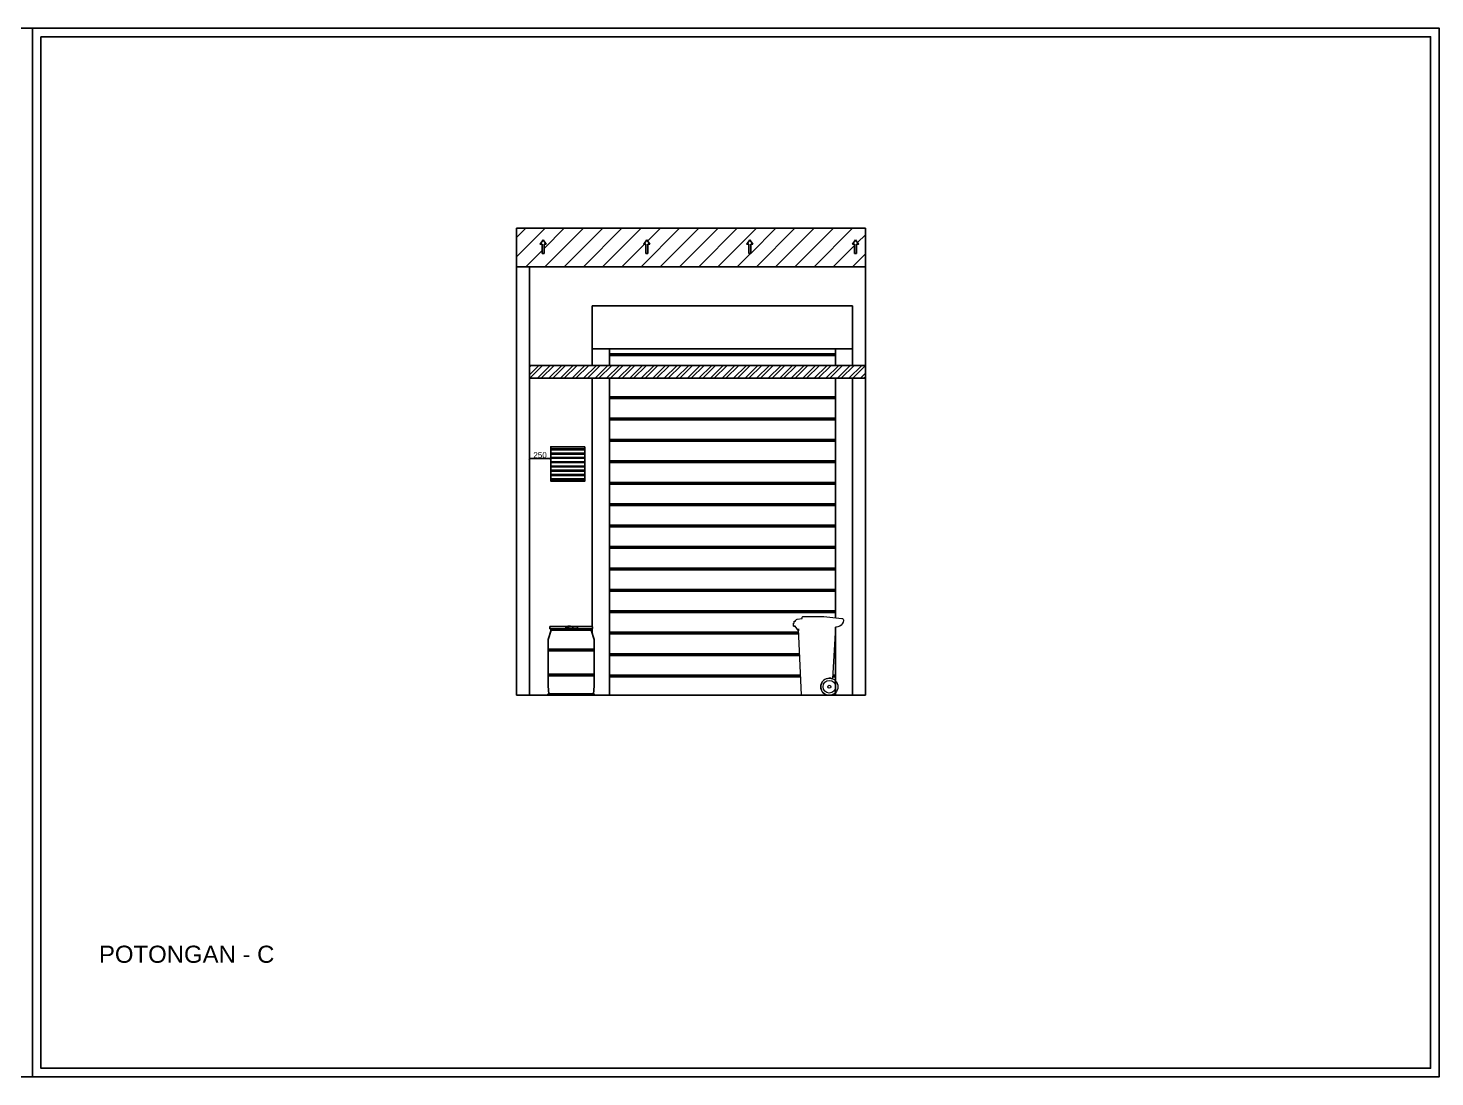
# Model space of a CAD drawing. Header units: millimetres. Extents: x -152054 to 94068, y -14280 to 91468.
# Drawn here: x -41089 to -24662, y 56711 to 68952 of the extents above; entities that cross this region are included whole.
import ezdxf

# ---------------------------------------------------------------- set-up
doc = ezdxf.new("R2010")
doc.units = ezdxf.units.MM
doc.layers.add('001_Dark_1 10', color=7, linetype='Continuous', lineweight=0)
doc.layers.add('Edges', color=7, linetype='Continuous')
doc.styles.get("Standard").update_dxf_attribs({"font": 'arial.ttf'})
doc.dimstyles.new('ISO-25', dxfattribs={"dimtxt": 67.5, "dimasz": 22.5, "dimexe": 1.25, "dimexo": 0.625, "dimgap": 5.63, "dimtad": 1, "dimtoh": 1, "dimdec": 0, "dimtxsty": 'Standard', "dimblk": 'ARCHTICK', "dimcen": 2.5, "dimclrd": 40, "dimclre": 40, "dimclrt": 1, "dimadec": 0, "dimazin": 0, "dimtfac": 1, "dimtdec": 0, "dimtmove": 0, "dimatfit": 3, "dimldrblk": 'BOXFILLED', "dimfxl": 1, "dimarcsym": 0})

# ---------------------------------------------------------------- blocks, each defined once
blk = doc.blocks.new('plastic water drum ls')
at = {"layer": 'Edges'}
for p, q in [((-11.82, 10.97), (-10.21, 15.71)), ((-10.88, 17.57), (-11.02, 17.49)), ((-11.02, 17.49), (-11.02, 16.47)), ((-11.02, 16.47), (-10.88, 16.39)), ((-10.88, 17.57), (-1.77, 17.57)), ((-10.44, 16.39), (-10.88, 16.39)), ((-10.35, 15.91), (-10.44, 16.39)), ((-1.74, 16.39), (-10.44, 16.39)), ((-10.35, 15.71), (-10.35, 15.91)), ((-10.35, 15.71), (-10.21, 15.71)), ((-10.21, 15.71), (10.21, 15.71)), ((-2.74, 17.33), (-2.74, 17.33)), ((-2.74, 16.62), (-2.74, 17.33)), ((-1.82, 17.33), (-2.74, 17.33)), ((-1.82, 16.62), (-2.74, 16.62)), ((-2.54, 17.02), (-2.55, 16.99)), ((-2.55, 16.99), (-2.55, 16.97)), ((-2.55, 16.97), (-2.55, 16.94)), ((-2.55, 16.94), (-2.54, 16.92)), ((-2.53, 17.04), (-2.54, 17.02)), ((-2.54, 16.92), (-2.53, 16.9)), ((-2.51, 17.05), (-2.53, 17.04)), ((-2.53, 16.9), (-2.51, 16.88)), ((-2.49, 17.06), (-2.51, 17.05)), ((-2.51, 16.88), (-2.49, 16.87)), ((-2.47, 17.07), (-2.49, 17.06)), ((-2.49, 16.87), (-2.47, 16.87)), ((-2.46, 17.07), (-2.47, 17.07)), ((-2.46, 16.87), (-2.47, 16.87)), ((-2.44, 17.06), (-2.46, 17.07)), ((-2.46, 16.87), (-2.44, 16.87)), ((-2.42, 17.05), (-2.44, 17.06)), ((-2.42, 17.05), (-2.44, 17.06)), ((-2.44, 17.06), (-2.44, 17.06)), ((-2.44, 16.87), (-2.42, 16.88)), ((-2.44, 16.87), (-2.42, 16.88)), ((-2.44, 16.87), (-2.44, 16.87)), ((-2.4, 17.04), (-2.42, 17.05)), ((-2.41, 17.04), (-2.42, 17.05)), ((-2.42, 16.88), (-2.41, 16.9)), ((-2.42, 16.88), (-2.4, 16.9)), ((-2.39, 17.02), (-2.41, 17.04)), ((-2.41, 16.9), (-2.39, 16.92)), ((-2.39, 17.02), (-2.4, 17.04)), ((-2.4, 16.9), (-2.39, 16.92)), ((-2.38, 16.99), (-2.39, 17.02)), ((-2.38, 16.99), (-2.39, 17.02)), ((-2.39, 16.92), (-2.38, 16.94)), ((-2.39, 16.92), (-2.38, 16.94)), ((-2.38, 16.97), (-2.38, 16.99)), ((-2.37, 16.97), (-2.38, 16.99)), ((-2.38, 16.94), (-2.38, 16.97)), ((-2.38, 16.94), (-2.37, 16.97)), ((-2.09, 17.02), (-2.1, 16.99)), ((-2.1, 16.99), (-2.1, 16.97)), ((-2.1, 16.97), (-2.1, 16.94)), ((-2.1, 16.94), (-2.09, 16.92)), ((-2.08, 17.04), (-2.09, 17.02)), ((-2.09, 16.92), (-2.08, 16.9)), ((-2.06, 17.05), (-2.08, 17.04)), ((-2.08, 16.9), (-2.06, 16.88)), ((-2.04, 17.06), (-2.06, 17.05)), ((-2.06, 16.88), (-2.04, 16.87)), ((-2.02, 17.07), (-2.04, 17.06)), ((-2.04, 16.87), (-2.02, 16.87)), ((-2.01, 17.07), (-2.02, 17.07)), ((-2.01, 16.87), (-2.02, 16.87)), ((-2, 17.06), (-2.01, 17.07)), ((-2.01, 16.87), (-2, 16.87)), ((-1.97, 17.05), (-2, 17.06)), ((-1.99, 17.06), (-2, 17.06)), ((-2, 16.87), (-1.97, 16.88)), ((-2, 16.87), (-1.99, 16.87)), ((-1.97, 17.05), (-1.99, 17.06)), ((-1.99, 16.87), (-1.97, 16.88)), ((-1.95, 17.04), (-1.97, 17.05)), ((-1.96, 17.04), (-1.97, 17.05)), ((-1.97, 16.88), (-1.95, 16.9)), ((-1.97, 16.88), (-1.96, 16.9)), ((-1.94, 17.02), (-1.96, 17.04)), ((-1.96, 16.9), (-1.94, 16.92)), ((-1.94, 17.02), (-1.95, 17.04)), ((-1.95, 16.9), (-1.94, 16.92)), ((-1.93, 16.99), (-1.94, 17.02)), ((-1.93, 16.99), (-1.94, 17.02)), ((-1.94, 16.92), (-1.93, 16.94)), ((-1.94, 16.92), (-1.93, 16.94)), ((-1.93, 16.97), (-1.93, 16.99)), ((-1.93, 16.97), (-1.93, 16.99)), ((-1.93, 16.94), (-1.93, 16.97)), ((-1.93, 16.94), (-1.93, 16.97)), ((-1.82, 16.62), (-1.82, 17.33)), ((-1.82, 17.33), (-1.78, 17.33)), ((-1.78, 16.62), (-1.82, 16.62)), ((-1.78, 17.54), (-1.77, 17.56)), ((-1.78, 17.33), (-1.78, 17.54)), ((-1.78, 17.33), (-1.65, 17.33)), ((-1.78, 16.51), (-1.78, 16.62)), ((-1.65, 16.62), (-1.78, 16.62)), ((-1.77, 16.48), (-1.78, 16.51)), ((-1.77, 17.58), (-1.76, 17.6)), ((-1.77, 17.57), (-1.77, 17.58)), ((-1.77, 17.56), (-1.77, 17.57)), ((-1.77, 16.45), (-1.77, 16.48)), ((-1.76, 16.43), (-1.77, 16.45)), ((-1.76, 17.6), (-1.75, 17.61)), ((-1.75, 16.4), (-1.76, 16.43)), ((-1.75, 17.61), (-1.74, 17.63)), ((-1.74, 16.39), (-1.75, 16.4)), ((-1.74, 17.63), (-1.73, 17.64)), ((-1.73, 16.38), (-1.74, 16.39)), ((-1.73, 17.64), (-1.71, 17.65)), ((-1.72, 16.36), (-1.73, 16.38)), ((-1.7, 16.35), (-1.72, 16.36)), ((-1.71, 17.65), (-1.7, 17.66)), ((-1.7, 17.66), (-1.68, 17.67)), ((-1.68, 16.33), (-1.7, 16.35)), ((-1.68, 17.67), (-1.67, 17.68)), ((-1.68, 17.53), (-1.66, 17.53)), ((-1.66, 17.53), (-1.68, 17.53)), ((-1.68, 17.53), (-1.68, 17.53)), ((-1.66, 16.32), (-1.68, 16.33)), ((-1.67, 17.68), (-1.66, 17.68)), ((-1.66, 17.68), (-1.64, 17.68)), ((-1.66, 17.53), (-1.65, 17.53)), ((-1.64, 16.31), (-1.66, 16.32)), ((-1.64, 17.54), (-1.65, 17.54)), ((-1.65, 17.54), (-1.65, 17.54)), ((-1.65, 17.54), (-1.65, 17.53)), ((-1.65, 17.53), (-1.65, 17.33)), ((-1.65, 17.53), (-1.65, 17.53)), ((-1.65, 17.53), (-1.65, 17.53)), ((-1.65, 17.53), (-1.65, 17.53)), ((-1.61, 17.33), (-1.65, 17.33)), ((-1.65, 16.62), (-1.65, 16.51)), ((-1.61, 16.62), (-1.65, 16.62)), ((-1.65, 16.51), (-1.65, 16.5)), ((-1.65, 16.5), (-1.65, 16.49)), ((-1.65, 16.49), (-1.65, 16.48)), ((-1.65, 16.48), (-1.64, 16.47)), ((-1.64, 17.68), (-1.63, 17.68)), ((-1.63, 17.55), (-1.64, 17.55)), ((-1.64, 17.55), (-1.64, 17.55)), ((-1.64, 17.55), (-1.64, 17.54)), ((-1.64, 17.55), (-1.64, 17.55)), ((-1.64, 16.47), (-1.64, 16.47)), ((-1.64, 16.47), (-1.63, 16.46)), ((-1.61, 16.31), (-1.64, 16.31)), ((-0.43, 17.68), (-1.63, 17.68)), ((-1.63, 17.55), (-1.63, 17.55)), ((-1.44, 17.55), (-1.63, 17.55)), ((-1.63, 17.55), (-1.63, 17.55)), ((-1.63, 16.46), (-1.62, 16.45)), ((-1.62, 16.45), (-1.62, 16.45)), ((-1.62, 16.45), (-1.61, 16.44)), ((-1.61, 16.62), (-1.61, 17.33)), ((-1.61, 16.44), (-1.6, 16.44)), ((-1.61, 16.31), (-1.61, 16.3)), ((-1.61, 16.3), (-1.58, 16.3)), ((-1.6, 16.44), (-1.59, 16.44)), ((-1.59, 16.44), (-1.59, 16.44)), ((-1.59, 16.44), (-1.44, 16.44)), ((-1.58, 16.3), (-0.47, 16.3)), ((-1.56, 17.53), (-1.57, 17.52)), ((-1.56, 17.52), (-1.57, 17.52)), ((-1.56, 17.52), (-1.57, 17.52)), ((-1.56, 17.52), (-1.57, 17.51)), ((-1.57, 17.52), (-1.57, 17.51)), ((-1.57, 17.52), (-1.57, 17.52)), ((-1.57, 17.51), (-1.57, 17.51)), ((-1.55, 17.51), (-1.57, 17.51)), ((-1.57, 17.51), (-1.57, 17.5)), ((-1.57, 17.51), (-1.57, 17.5)), ((-1.57, 17.5), (-1.57, 17.44)), ((-1.57, 17.5), (-1.57, 17.5)), ((-1.57, 17.5), (-1.57, 17.44)), ((-1.55, 17.5), (-1.57, 17.5)), ((-1.57, 17.44), (-1.57, 17.44)), ((-1.57, 17.44), (-1.55, 17.44)), ((-1.57, 16.56), (-1.57, 16.56)), ((-1.57, 16.56), (-1.57, 16.49)), ((-1.57, 16.56), (-1.57, 16.49)), ((-1.55, 16.56), (-1.57, 16.56)), ((-1.57, 16.49), (-1.57, 16.49)), ((-1.57, 16.49), (-1.57, 16.49)), ((-1.57, 16.49), (-1.57, 16.49)), ((-1.57, 16.49), (-1.57, 16.49)), ((-1.57, 16.48), (-1.57, 16.49)), ((-1.56, 16.48), (-1.57, 16.49)), ((-1.55, 16.49), (-1.57, 16.49)), ((-1.55, 16.49), (-1.57, 16.49)), ((-1.56, 16.48), (-1.57, 16.48)), ((-1.56, 16.48), (-1.57, 16.48)), ((-1.57, 16.48), (-1.57, 16.48)), ((-1.56, 16.47), (-1.57, 16.48)), ((-1.55, 17.53), (-1.56, 17.53)), ((-1.56, 17.53), (-1.56, 17.53)), ((-1.56, 17.53), (-1.56, 17.52)), ((-1.56, 17.53), (-1.56, 17.53)), ((-1.54, 17.53), (-1.56, 17.53)), ((-1.56, 17.52), (-1.56, 17.52)), ((-1.54, 17.52), (-1.56, 17.52)), ((-1.55, 17.52), (-1.56, 17.52)), ((-1.56, 16.48), (-1.56, 16.48)), ((-1.56, 16.47), (-1.56, 16.48)), ((-1.55, 16.48), (-1.56, 16.48)), ((-1.54, 16.48), (-1.56, 16.48)), ((-1.56, 16.47), (-1.56, 16.47)), ((-1.55, 16.47), (-1.56, 16.47)), ((-1.56, 16.47), (-1.56, 16.47)), ((-1.54, 16.47), (-1.56, 16.47)), ((-1.55, 17.53), (-1.55, 17.53)), ((-1.55, 17.53), (-1.54, 17.53)), ((-1.54, 17.52), (-1.55, 17.52)), ((-1.55, 17.52), (-1.55, 17.51)), ((-1.52, 17.52), (-1.55, 17.52)), ((-1.52, 17.51), (-1.55, 17.51)), ((-1.55, 17.51), (-1.55, 17.5)), ((-1.55, 17.5), (-1.55, 17.44)), ((-1.52, 17.5), (-1.55, 17.5)), ((-1.55, 17.44), (-1.52, 17.44)), ((-1.55, 16.56), (-1.55, 16.49)), ((-1.52, 16.56), (-1.55, 16.56)), ((-1.55, 16.49), (-1.52, 16.49)), ((-1.55, 16.49), (-1.55, 16.49)), ((-1.55, 16.49), (-1.55, 16.48)), ((-1.52, 16.49), (-1.55, 16.49)), ((-1.55, 16.48), (-1.54, 16.48)), ((-1.52, 16.48), (-1.55, 16.48)), ((-1.55, 16.47), (-1.55, 16.47)), ((-1.55, 16.47), (-1.55, 16.47)), ((-1.55, 16.47), (-1.54, 16.47)), ((-1.54, 17.53), (-1.54, 17.52)), ((-1.51, 17.53), (-1.54, 17.53)), ((-1.54, 17.53), (-1.53, 17.53)), ((-1.54, 17.53), (-1.54, 17.53)), ((-1.51, 17.52), (-1.54, 17.52)), ((-1.54, 16.48), (-1.54, 16.47)), ((-1.51, 16.48), (-1.54, 16.48)), ((-1.51, 16.47), (-1.54, 16.47)), ((-1.54, 16.47), (-1.53, 16.47)), ((-1.52, 17.53), (-1.53, 17.53)), ((-1.53, 16.47), (-1.51, 16.47)), ((-1.51, 17.53), (-1.52, 17.53)), ((-1.47, 17.52), (-1.52, 17.52)), ((-1.52, 17.52), (-1.51, 17.52)), ((-1.52, 17.51), (-1.52, 17.52)), ((-1.48, 17.51), (-1.52, 17.51)), ((-1.52, 17.51), (-1.52, 17.5)), ((-1.52, 17.5), (-1.48, 17.5)), ((-1.52, 17.5), (-1.52, 17.44)), ((-1.52, 17.44), (-1.48, 17.44)), ((-1.52, 16.56), (-1.52, 16.49)), ((-1.48, 16.56), (-1.52, 16.56)), ((-1.52, 16.49), (-1.52, 16.49)), ((-1.52, 16.49), (-1.48, 16.49)), ((-1.52, 16.48), (-1.52, 16.49)), ((-1.48, 16.49), (-1.52, 16.49)), ((-1.51, 16.48), (-1.52, 16.48)), ((-1.47, 16.48), (-1.52, 16.48)), ((-1.47, 17.53), (-1.51, 17.53)), ((-1.51, 17.52), (-1.51, 17.53)), ((-1.51, 17.53), (-1.5, 17.53)), ((-1.47, 17.52), (-1.51, 17.52)), ((-1.51, 16.47), (-1.51, 16.48)), ((-1.47, 16.48), (-1.51, 16.48)), ((-1.47, 16.47), (-1.51, 16.47)), ((-1.51, 16.47), (-1.5, 16.47)), ((-1.5, 17.53), (-1.49, 17.53)), ((-1.5, 16.47), (-1.47, 16.47)), ((-1.47, 17.53), (-1.49, 17.53)), ((-1.47, 17.52), (-1.48, 17.51)), ((-1.43, 17.51), (-1.48, 17.51)), ((-1.48, 17.51), (-1.48, 17.5)), ((-1.48, 17.5), (-1.48, 17.44)), ((-1.43, 17.5), (-1.48, 17.5)), ((-1.48, 17.44), (-1.45, 17.44)), ((-1.48, 16.56), (-1.48, 16.49)), ((-1.45, 16.56), (-1.48, 16.56)), ((-1.48, 16.49), (-1.48, 16.49)), ((-1.43, 16.49), (-1.48, 16.49)), ((-1.43, 16.49), (-1.48, 16.49)), ((-1.47, 16.48), (-1.48, 16.49)), ((-1.47, 17.53), (-1.47, 17.52)), ((-1.47, 17.53), (-1.46, 17.53)), ((0.87, 17.53), (-1.47, 17.53)), ((-1.47, 17.52), (-1.47, 17.52)), ((-1.43, 17.52), (-1.47, 17.52)), ((0.87, 17.52), (-1.47, 17.52)), ((-1.43, 16.48), (-1.47, 16.48)), ((-1.47, 16.48), (-1.47, 16.48)), ((-1.47, 16.47), (-1.47, 16.48)), ((-1.47, 16.48), (0.87, 16.48)), ((-1.47, 16.47), (-1.46, 16.47)), ((0.87, 16.47), (-1.47, 16.47)), ((-1.46, 17.53), (-1.46, 17.54)), ((-1.46, 17.54), (-1.45, 17.54)), ((-1.2, 17.54), (-1.46, 17.54)), ((-1.42, 17.53), (-1.46, 17.53)), ((-1.46, 17.53), (-1.46, 17.53)), ((-1.46, 16.47), (-1.46, 16.46)), ((-1.46, 16.47), (-1.46, 16.47)), ((-1.46, 16.47), (-1.45, 16.47)), ((-1.46, 16.46), (-1.45, 16.46)), ((-1.2, 16.46), (-1.46, 16.46)), ((-1.45, 17.54), (-1.44, 17.54)), ((-1.45, 17.44), (-1.45, 16.56)), ((-1.45, 17.44), (-1.43, 17.44)), ((-1.43, 16.56), (-1.45, 16.56)), ((-1.45, 16.47), (-1.44, 16.47)), ((-1.45, 16.46), (-1.44, 16.44)), ((-1.45, 16.46), (-1.45, 16.46)), ((-1.45, 16.46), (-1.44, 16.45)), ((-1.44, 17.55), (-1.44, 17.55)), ((-1.44, 17.54), (-1.44, 17.55)), ((-1.44, 17.55), (-1.43, 17.55)), ((-1.42, 17.55), (-1.44, 17.55)), ((-1.42, 16.47), (-1.44, 16.47)), ((-1.44, 16.45), (-1.43, 16.45)), ((-1.44, 16.44), (-0.48, 16.44)), ((-1.43, 17.55), (-1.42, 17.55)), ((-1.43, 17.52), (-1.43, 17.51)), ((-1.43, 17.52), (0.87, 17.52)), ((-1.43, 17.51), (-1.43, 17.5)), ((-1.43, 17.51), (0.87, 17.51)), ((-1.43, 17.5), (-1.43, 17.44)), ((-1.43, 17.5), (0.87, 17.5)), ((-1.43, 17.44), (-1.43, 16.56)), ((-1.43, 16.56), (-1.43, 16.49)), ((-1.43, 16.49), (-1.43, 16.49)), ((-1.43, 16.49), (-1.43, 16.48)), ((-1.43, 16.49), (0.87, 16.49)), ((0.87, 16.49), (-1.43, 16.49)), ((-1.43, 16.48), (0.87, 16.48)), ((-1.43, 16.45), (-1.42, 16.45)), ((-1.42, 17.55), (-1.41, 17.55)), ((-1.42, 17.53), (-1.42, 17.53)), ((-1.2, 17.53), (-1.42, 17.53)), ((-1.42, 16.47), (-1.41, 16.47)), ((-1.42, 16.47), (-1.42, 16.47)), ((-1.42, 16.45), (-1.41, 16.45)), ((-1.41, 17.55), (-1.4, 17.55)), ((-1.41, 16.47), (-1.4, 16.47)), ((-1.41, 16.45), (-1.4, 16.44)), ((-1.4, 17.55), (-1.39, 17.55)), ((-1.4, 16.47), (-1.33, 16.47)), ((-1.4, 16.44), (-1.39, 16.44)), ((-1.39, 17.55), (-1.37, 17.56)), ((-1.39, 16.44), (-1.37, 16.44)), ((-1.37, 17.56), (-1.36, 17.56)), ((-1.37, 16.44), (-1.36, 16.44)), ((-1.36, 17.56), (-1.35, 17.56)), ((-1.36, 16.44), (-1.35, 16.44)), ((-1.35, 17.56), (-1.34, 17.56)), ((-1.35, 16.44), (-1.34, 16.44)), ((-1.33, 17.56), (-1.34, 17.56)), ((-1.33, 16.44), (-1.34, 16.44)), ((-1.33, 17.56), (-1.32, 17.56)), ((-1.33, 17.56), (-1.33, 17.56)), ((-1.33, 16.47), (-1.33, 16.47)), ((-1.33, 16.47), (-1.3, 16.47)), ((-1.33, 16.44), (-1.32, 16.44)), ((-1.33, 16.44), (-1.33, 16.44)), ((-1.32, 17.56), (-1.32, 17.56)), ((-1.32, 17.56), (-1.32, 17.56)), ((-1.32, 17.56), (-1.31, 17.56)), ((-1.32, 17.56), (-1.32, 17.56)), ((-1.32, 16.44), (-1.32, 16.44)), ((-1.32, 16.44), (-1.32, 16.44)), ((-1.32, 16.44), (-1.31, 16.44)), ((-1.32, 16.44), (-1.32, 16.44)), ((-1.31, 17.56), (-1.3, 17.56)), ((-1.31, 16.44), (-1.3, 16.44)), ((-1.3, 17.56), (-1.28, 17.56)), ((-1.3, 16.47), (-1.26, 16.47)), ((-1.3, 16.44), (-1.28, 16.44)), ((-1.28, 17.56), (-1.27, 17.55)), ((-1.28, 16.44), (-1.27, 16.44)), ((-1.27, 17.55), (-1.26, 17.55)), ((-1.27, 16.44), (-1.26, 16.44)), ((-1.26, 17.55), (-1.25, 17.55)), ((-1.25, 16.47), (-1.26, 16.47)), ((-1.26, 16.44), (-1.25, 16.45)), ((-1.24, 17.55), (-1.25, 17.55)), ((-1.25, 16.47), (-1.21, 16.47)), ((-1.25, 16.45), (-1.24, 16.45)), ((-1.24, 17.55), (-1.23, 17.55)), ((-0.44, 17.55), (-1.24, 17.55)), ((-1.24, 16.45), (-1.23, 16.45)), ((-1.23, 17.55), (-1.22, 17.54)), ((-1.23, 16.45), (-1.22, 16.45)), ((-1.22, 17.54), (-1.21, 17.54)), ((-1.22, 16.45), (-1.21, 16.46)), ((-1.21, 17.54), (-1.2, 17.54)), ((-1.21, 16.47), (-1.21, 16.47)), ((-1.21, 16.47), (-1.2, 16.47)), ((-1.21, 16.46), (-1.2, 16.46)), ((-1.2, 17.53), (-1.2, 17.54)), ((-1.15, 17.53), (-1.2, 17.53)), ((-1.2, 16.47), (-1.2, 16.46)), ((-1.2, 16.47), (-1.15, 16.47)), ((-1.14, 17.53), (-1.15, 17.53)), ((-1.14, 16.47), (-1.15, 16.47)), ((-1.14, 17.53), (-0.86, 17.53)), ((-1.14, 16.47), (-1.03, 16.47)), ((-0.86, 16.47), (-1.03, 16.47)), ((-0.86, 17.53), (-0.86, 17.53)), ((-0.58, 17.53), (-0.86, 17.53)), ((-0.86, 17.53), (-0.47, 17.53)), ((-0.86, 16.47), (-0.76, 16.47)), ((-0.86, 16.47), (-0.86, 16.47)), ((-0.58, 16.47), (-0.76, 16.47)), ((-0.76, 16.47), (-0.49, 16.47)), ((-0.47, 17.53), (-0.58, 17.53)), ((-0.49, 16.47), (-0.58, 16.47)), ((-0.49, 16.47), (-0.43, 16.47)), ((-0.48, 16.44), (-0.47, 16.44)), ((-0.47, 17.53), (-0.42, 17.53)), ((-0.47, 16.44), (-0.46, 16.44)), ((-0.47, 16.3), (-0.45, 16.3)), ((-0.46, 16.44), (-0.45, 16.44)), ((-0.45, 16.44), (-0.45, 16.45)), ((-0.45, 16.45), (-0.44, 16.45)), ((-0.45, 16.3), (-0.42, 16.31)), ((-0.43, 17.55), (-0.44, 17.55)), ((-0.44, 16.45), (-0.43, 16.46)), ((-0.4, 17.68), (-0.43, 17.68)), ((-0.42, 17.54), (-0.43, 17.55)), ((-0.43, 17.55), (-0.43, 17.55)), ((-0.43, 17.55), (-0.43, 17.55)), ((-0.43, 16.46), (-0.43, 16.47)), ((-0.43, 16.47), (-0.43, 16.47)), ((-0.43, 16.47), (-0.3, 16.47)), ((-0.42, 17.53), (-0.42, 17.54)), ((-0.42, 17.54), (-0.42, 17.54)), ((-0.42, 17.54), (-0.42, 17.54)), ((-0.42, 17.53), (-0.42, 17.53)), ((-0.42, 17.53), (-0.42, 17.53)), ((-0.42, 17.53), (-0.42, 17.53)), ((-0.42, 17.53), (-0.29, 17.53)), ((-0.42, 16.31), (-0.4, 16.32)), ((-0.38, 17.67), (-0.4, 17.68)), ((-0.4, 16.32), (-0.38, 16.33)), ((-0.36, 17.66), (-0.38, 17.67)), ((-0.38, 16.33), (-0.36, 16.35)), ((-0.35, 17.65), (-0.36, 17.66)), ((-0.36, 16.35), (-0.34, 16.36)), ((-0.33, 17.64), (-0.35, 17.65)), ((-0.34, 16.36), (-0.33, 16.38)), ((-0.32, 17.62), (-0.33, 17.64)), ((-0.33, 16.38), (-0.32, 16.39)), ((-0.31, 17.6), (-0.32, 17.62)), ((-0.32, 16.41), (-0.3, 16.43)), ((-0.32, 16.39), (-0.32, 16.41)), ((-0.32, 16.39), (10.44, 16.39)), ((-0.3, 17.58), (-0.31, 17.6)), ((-0.3, 17.57), (-0.3, 17.58)), ((-0.3, 17.56), (-0.3, 17.57)), ((-0.3, 17.57), (10.88, 17.57)), ((-0.29, 17.53), (-0.3, 17.56)), ((-0.3, 16.46), (-0.3, 16.47)), ((-0.3, 16.47), (0.33, 16.47)), ((-0.3, 16.43), (-0.3, 16.46)), ((0.29, 17.53), (-0.29, 17.53)), ((0.58, 17.53), (0.29, 17.53)), ((0.86, 17.53), (0.29, 17.53)), ((0.58, 16.47), (0.33, 16.47)), ((0.33, 16.47), (0.58, 16.47)), ((0.86, 17.53), (0.58, 17.53)), ((0.58, 16.47), (0.58, 16.47)), ((0.86, 16.47), (0.58, 16.47)), ((0.86, 17.53), (0.87, 17.53)), ((0.86, 17.53), (0.87, 17.53)), ((0.86, 16.47), (0.87, 16.47)), ((0.86, 16.47), (0.87, 16.47)), ((0.87, 17.53), (0.87, 17.53)), ((0.87, 17.53), (0.87, 17.52)), ((0.87, 17.53), (0.87, 17.53)), ((0.87, 17.53), (0.87, 17.53)), ((1.36, 17.53), (0.87, 17.53)), ((0.87, 17.53), (3.22, 17.53)), ((0.87, 17.52), (0.87, 17.52)), ((0.87, 17.52), (0.87, 17.51)), ((0.87, 17.52), (3.22, 17.52)), ((0.87, 17.52), (3.23, 17.52)), ((0.87, 17.51), (0.87, 17.51)), ((0.87, 17.51), (0.87, 17.5)), ((0.87, 17.51), (3.23, 17.51)), ((0.87, 17.5), (0.87, 16.49)), ((3.23, 17.5), (0.87, 17.5)), ((0.87, 16.49), (0.87, 16.49)), ((0.87, 16.48), (0.87, 16.49)), ((3.23, 16.49), (0.87, 16.49)), ((3.23, 16.49), (0.87, 16.49)), ((0.87, 16.48), (0.87, 16.48)), ((0.87, 16.47), (0.87, 16.48)), ((0.87, 16.48), (0.87, 16.48)), ((3.22, 16.48), (0.87, 16.48)), ((3.23, 16.48), (0.87, 16.48)), ((0.87, 16.47), (0.87, 16.47)), ((0.87, 16.47), (0.87, 16.47)), ((0.87, 16.47), (0.87, 16.47)), ((0.87, 16.47), (0.87, 16.47)), ((0.87, 16.47), (1.36, 16.47)), ((3.22, 16.47), (0.87, 16.47)), ((1.36, 17.53), (1.37, 17.53)), ((1.36, 16.47), (1.37, 16.47)), ((1.86, 17.53), (1.37, 17.53)), ((1.82, 16.47), (1.37, 16.47)), ((1.82, 16.47), (1.86, 16.47)), ((1.86, 17.53), (1.86, 17.53)), ((1.86, 17.53), (2.33, 17.53)), ((2.3, 16.47), (1.86, 16.47)), ((1.86, 16.47), (1.86, 16.47)), ((2.3, 16.47), (2.33, 16.47)), ((2.33, 17.53), (2.34, 17.53)), ((2.33, 16.47), (2.34, 16.47)), ((2.34, 17.53), (2.8, 17.53)), ((2.34, 16.47), (2.8, 16.47)), ((2.84, 17.53), (2.8, 17.53)), ((2.8, 17.53), (2.8, 17.53)), ((2.8, 16.47), (2.8, 16.47)), ((2.81, 16.47), (2.8, 16.47)), ((2.81, 16.47), (2.83, 16.47)), ((2.83, 16.47), (2.84, 16.47)), ((2.87, 17.53), (2.84, 17.53)), ((2.87, 16.47), (2.84, 16.47)), ((2.91, 17.53), (2.87, 17.53)), ((2.87, 17.53), (2.87, 17.53)), ((2.91, 16.47), (2.87, 16.47)), ((2.94, 17.53), (2.91, 17.53)), ((2.94, 16.47), (2.91, 16.47)), ((2.91, 16.47), (2.91, 16.47)), ((2.95, 17.53), (2.94, 17.53)), ((2.95, 16.47), (2.94, 16.47)), ((2.95, 17.53), (2.98, 17.53)), ((2.97, 16.47), (2.95, 16.47)), ((2.97, 16.47), (2.98, 16.47)), ((3.01, 17.53), (2.98, 17.53)), ((2.98, 17.53), (2.98, 17.53)), ((2.98, 16.47), (3.01, 16.47)), ((3.04, 17.53), (3.01, 17.53)), ((3.01, 16.47), (3.01, 16.47)), ((3.01, 16.47), (3.04, 16.47)), ((3.01, 16.47), (3.01, 16.47)), ((3.05, 17.53), (3.04, 17.53)), ((3.05, 16.47), (3.04, 16.47)), ((3.05, 17.53), (3.08, 17.53)), ((3.07, 16.47), (3.05, 16.47)), ((3.08, 16.47), (3.07, 16.47)), ((3.12, 17.53), (3.08, 17.53)), ((3.08, 17.53), (3.08, 17.53)), ((3.11, 16.47), (3.08, 16.47)), ((3.12, 16.47), (3.11, 16.47)), ((3.15, 17.53), (3.12, 17.53)), ((3.12, 16.47), (3.13, 16.47)), ((3.13, 16.47), (3.15, 16.47)), ((3.19, 17.53), (3.15, 17.53)), ((3.15, 17.53), (3.15, 17.53)), ((3.16, 16.47), (3.15, 16.47)), ((3.15, 16.47), (3.15, 16.47)), ((3.16, 16.47), (3.18, 16.47)), ((3.18, 16.47), (3.19, 16.47)), ((3.19, 17.53), (3.2, 17.53)), ((3.19, 16.47), (3.19, 16.47)), ((3.21, 16.47), (3.19, 16.47)), ((3.2, 17.53), (3.21, 17.53)), ((3.21, 17.53), (3.21, 17.53)), ((3.21, 17.53), (3.22, 17.53)), ((3.21, 16.47), (3.21, 16.47)), ((3.21, 16.47), (3.22, 16.47)), ((3.22, 17.53), (3.22, 17.52)), ((3.22, 17.53), (3.23, 17.52)), ((3.22, 17.53), (3.22, 17.53)), ((3.22, 17.53), (3.22, 17.53)), ((3.22, 17.52), (3.23, 17.52)), ((3.22, 17.52), (3.23, 17.52)), ((3.22, 16.48), (3.23, 16.48)), ((3.22, 16.48), (3.23, 16.48)), ((3.22, 16.47), (3.22, 16.48)), ((3.22, 16.47), (3.23, 16.48)), ((3.22, 16.47), (3.22, 16.47)), ((3.22, 16.47), (3.22, 16.47)), ((3.23, 17.52), (3.24, 17.52)), ((3.23, 17.52), (3.23, 17.51)), ((3.23, 17.52), (3.23, 17.52)), ((3.23, 17.52), (3.24, 17.52)), ((3.23, 17.51), (3.23, 17.5)), ((3.23, 17.51), (3.24, 17.51)), ((3.23, 17.5), (3.24, 17.5)), ((3.23, 17.5), (3.23, 16.49)), ((3.23, 16.49), (3.24, 16.49)), ((3.23, 16.49), (3.23, 16.49)), ((3.23, 16.48), (3.23, 16.49)), ((3.23, 16.49), (3.24, 16.49)), ((3.23, 16.48), (3.24, 16.48)), ((3.23, 16.48), (3.23, 16.48)), ((3.23, 16.48), (3.24, 16.48)), ((3.24, 17.52), (3.24, 17.52)), ((3.24, 17.52), (3.24, 17.51)), ((3.24, 17.51), (3.24, 17.5)), ((3.24, 17.51), (3.24, 17.5)), ((3.24, 17.51), (3.24, 17.51)), ((3.24, 17.5), (3.24, 17.5)), ((3.24, 17.5), (3.24, 16.49)), ((3.24, 17.5), (3.24, 16.49)), ((3.24, 16.49), (3.24, 16.49)), ((3.24, 16.49), (3.24, 16.49)), ((3.24, 16.49), (3.24, 16.49)), ((3.24, 16.49), (3.24, 16.49)), ((3.24, 16.48), (3.24, 16.49)), ((3.24, 16.48), (3.24, 16.48)), ((10.21, 15.71), (10.35, 15.71)), ((11.82, 10.97), (10.21, 15.71)), ((10.35, 15.91), (10.44, 16.39)), ((10.35, 15.71), (10.35, 15.91)), ((10.44, 16.39), (10.88, 16.39)), ((11.02, 17.49), (10.88, 17.57)), ((10.88, 16.39), (11.02, 16.47)), ((11.02, 16.47), (11.02, 17.49)), ((-11.82, 5.94), (-11.82, 10.97)), ((11.82, 5.94), (11.82, 10.97)), ((-11.87, 5.02), (-11.87, 5.94)), ((-11.82, 5.94), (-11.87, 5.94)), ((-11.87, 5.02), (-11.82, 5.02)), ((-11.82, 5.94), (11.82, 5.94)), ((-11.82, -6.85), (-11.82, 5.02)), ((-11.82, 5.02), (11.82, 5.02)), ((11.87, 5.94), (11.82, 5.94)), ((11.82, 5.02), (11.87, 5.02)), ((11.82, -6.85), (11.82, 5.02)), ((11.87, 5.02), (11.87, 5.94)), ((-11.87, -7.77), (-11.87, -6.85)), ((-11.82, -6.85), (-11.87, -6.85)), ((-11.82, -6.85), (11.82, -6.85)), ((11.87, -6.85), (11.82, -6.85)), ((11.87, -7.77), (11.87, -6.85)), ((-11.87, -7.77), (-11.82, -7.77)), ((-11.82, -11.35), (-11.82, -7.77)), ((-11.82, -7.77), (11.82, -7.77)), ((-11.81, -11.9), (-11.82, -11.35)), ((-11.78, -12.44), (-11.81, -11.9)), ((-11.74, -12.98), (-11.78, -12.44)), ((-11.48, -16.92), (-11.74, -12.98)), ((11.48, -16.92), (11.74, -12.98)), ((11.74, -12.98), (11.78, -12.44)), ((11.78, -12.44), (11.81, -11.9)), ((11.81, -11.9), (11.82, -11.35)), ((11.82, -7.77), (11.87, -7.77)), ((11.82, -11.35), (11.82, -7.77)), ((-12.08, -17.68), (-12.08, -17.28)), ((-11.88, -17.28), (-12.08, -17.28)), ((12.08, -17.68), (-12.08, -17.68)), ((-11.88, -17.28), (-11.78, -16.92)), ((-11.88, -17.28), (11.88, -17.28)), ((-11.48, -16.92), (-11.78, -16.92)), ((-11.48, -16.92), (11.48, -16.92)), ((11.78, -16.92), (11.48, -16.92)), ((11.88, -17.28), (11.78, -16.92)), ((12.08, -17.28), (11.88, -17.28)), ((12.08, -17.68), (12.08, -17.28))]:
    blk.add_line(p, q, dxfattribs=at)
blk = doc.blocks.new('_ArchTick')
at = {"color": 0, "linetype": 'ByBlock', "const_width": 0.15}
blk.add_lwpolyline([(-0.5, -0.5), (0.5, 0.5)], dxfattribs=at)
blk = doc.blocks.new('*D195')
at = {"color": 40, "lineweight": -2, "transparency": 16777216}
for p, q in [((-35236, 63867), (-35236, 63929)), ((-35236, 63927), (-34986, 63927)), ((-34986, 63867), (-34986, 63929))]:
    blk.add_line(p, q, dxfattribs=at)
at = {"layer": 'Defpoints', "color": 0, "transparency": 16777216}
for p in [(-34986, 63927), (-35236, 63866), (-34986, 63866)]:
    blk.add_point(p, dxfattribs=at)
at = {"color": 40, "lineweight": -2, "transparency": 16777216, "xscale": 22.5, "yscale": 22.5, "zscale": 22.5, "rotation": 180}
blk.add_blockref('_ArchTick', (-35236, 63927), dxfattribs=at)
at = {"color": 40, "lineweight": -2, "transparency": 16777216, "xscale": 22.5, "yscale": 22.5, "zscale": 22.5}
blk.add_blockref('_ArchTick', (-34986, 63927), dxfattribs=at)
at = {"color": 1, "transparency": 16777216, "insert": (-35111, 63968), "char_height": 67.5, "attachment_point": 5}
blk.add_mtext('250', dxfattribs=at)
blk = doc.blocks.new('_BoxFilled')
at = {"color": 0, "linetype": 'ByBlock', "lineweight": -2}
blk.add_line((-0.5, 0), (-1, 0), dxfattribs=at)
at = {"color": 0, "linetype": 'ByBlock'}
blk.add_solid([(-0.5, 0.5), (0.5, 0.5), (-0.5, -0.5), (0.5, -0.5)], dxfattribs=at)

msp = doc.modelspace()

# ---------------------------------------------------------------- hatches: boundary and pattern name
h = msp.add_hatch()
h.set_pattern_fill('ANSI31', color=3, scale=50)
h.set_pattern_definition([(45, (20335.56, 35345), (-112.2532, 112.2532), [])])
h.paths.add_polyline_path([(-31311.1, 66615.7), (-35386.1, 66615.7), (-35386.1, 66165.7), (-35236.1, 66165.7), (-31311.1, 66165.7)])
h.paths.add_polyline_path([(-32697.9, 66431.5), (-32663.2, 66482.6), (-32628.2, 66431.6), (-32651.5, 66431.5), (-32651.3, 66321.4), (-32674.5, 66321.4), (-32674.7, 66431.5)], flags=16)
h.paths.add_polyline_path([(-33830.3, 66431.6), (-33853.5, 66431.5), (-33853.3, 66321.4), (-33876.6, 66321.4), (-33876.7, 66431.5), (-33900, 66431.5), (-33865.2, 66482.6)], flags=16)
h.paths.add_polyline_path([(-31462, 66431.5), (-31427.2, 66482.6), (-31392.3, 66431.6), (-31415.5, 66431.5), (-31415.3, 66321.4), (-31438.6, 66321.4), (-31438.7, 66431.5)], flags=16)
h.paths.add_polyline_path([(-35040.7, 66431.6), (-35064, 66431.5), (-35063.8, 66321.4), (-35087, 66321.4), (-35087.2, 66431.5), (-35110.4, 66431.5), (-35075.7, 66482.6)], flags=16)
at = {"transparency": 33554610}
h = msp.add_hatch(dxfattribs=at)
h.set_pattern_fill('ANSI32', color=2, scale=10)
h.set_pattern_definition([(45, (20335.56, 35345), (-67.35192, 67.35192), []), (45, (20380.46, 35345), (-67.35192, 67.35192), [])])
h.paths.add_polyline_path([(-31311.1, 65016.3), (-35236.1, 65015.7), (-35236.1, 64865.7), (-31311.1, 64866.3)])
h = msp.add_hatch()
h.set_pattern_fill('ANSI32', color=3)
h.set_pattern_definition([(45, (-208.379, 20809.271), (-6.7351921, 6.7351921), []), (45, (-203.888, 20809.271), (-6.7351921, 6.7351921), [])])
h.paths.add_polyline_path([(-34986.5, 64041.1), (-34586.5, 64041.1), (-34586.5, 64031.1), (-34986.5, 64031.1)])
h.paths.add_polyline_path([(-34986.5, 63991.1), (-34586.5, 63991.1), (-34586.5, 63981.1), (-34986.5, 63981.1)])
h.paths.add_polyline_path([(-34986.5, 63941.1), (-34586.5, 63941.1), (-34586.5, 63931.1), (-34986.5, 63931.1)])
h.paths.add_polyline_path([(-34986.5, 63891.1), (-34586.5, 63891.1), (-34586.5, 63881.1), (-34986.5, 63881.1)])
h.paths.add_polyline_path([(-34986.5, 63841.1), (-34586.5, 63841.1), (-34586.5, 63831.1), (-34986.5, 63831.1)])
h.paths.add_polyline_path([(-34986.5, 63791.1), (-34586.5, 63791.1), (-34586.5, 63781.1), (-34986.5, 63781.1)])
h.paths.add_polyline_path([(-34986.5, 63741.1), (-34586.5, 63741.1), (-34586.5, 63731.1), (-34986.5, 63731.1)])
h.paths.add_polyline_path([(-34986.5, 63691.1), (-34586.5, 63691.1), (-34586.5, 63681.1), (-34986.5, 63681.1)])

# ---------------------------------------------------------------- linework, layer by layer
for points in [[(-57464.9, 68952.4), (-41038.6, 68952.4), (-41038.6, 56710.7), (-57464.9, 56710.7)], [(-41038.6, 68952.4), (-24612.3, 68952.4), (-24612.3, 56710.7), (-41038.6, 56710.7)], [(-40938.6, 68852.4), (-24712.3, 68852.4), (-24712.3, 56810.7), (-40938.6, 56810.7)]]:
    msp.add_lwpolyline(points, close=True)
for points in [[(-35386.1, 66615.7), (-31311.1, 66615.7)], [(-35386.1, 61165.7), (-35386.1, 66615.7)], [(-31311.1, 61165.7), (-31311.1, 66615.7)], [(-35087.2, 66431.5), (-35110.4, 66431.5), (-35075.7, 66482.6)], [(-35087, 66321.4), (-35087.2, 66431.5)], [(-35064, 66431.5), (-35040.7, 66431.6), (-35075.7, 66482.6)], [(-35063.8, 66321.4), (-35064, 66431.5)], [(-33876.7, 66431.5), (-33900, 66431.5), (-33865.2, 66482.6)], [(-33876.6, 66321.4), (-33876.7, 66431.5)], [(-33853.5, 66431.5), (-33830.3, 66431.6), (-33865.2, 66482.6)], [(-33853.3, 66321.4), (-33853.5, 66431.5)], [(-32674.7, 66431.5), (-32697.9, 66431.5), (-32663.2, 66482.6)], [(-32674.5, 66321.4), (-32674.7, 66431.5)], [(-32651.5, 66431.5), (-32628.2, 66431.6), (-32663.2, 66482.6)], [(-32651.3, 66321.4), (-32651.5, 66431.5)], [(-31438.7, 66431.5), (-31462, 66431.5), (-31427.2, 66482.6)], [(-31438.6, 66321.4), (-31438.7, 66431.5)], [(-31415.5, 66431.5), (-31392.3, 66431.6), (-31427.2, 66482.6)], [(-31415.3, 66321.4), (-31415.5, 66431.5)], [(-35087, 66321.4), (-35063.8, 66321.4)], [(-33876.6, 66321.4), (-33853.3, 66321.4)], [(-32674.5, 66321.4), (-32651.3, 66321.4)], [(-31438.6, 66321.4), (-31415.3, 66321.4)], [(-35386.1, 66165.7), (-35236.1, 66165.7)], [(-35236.1, 66165.7), (-31311.1, 66165.7)], [(-35236.1, 61165.7), (-35236.1, 66165.7)], [(-34501.1, 65015.7), (-34501.1, 65709.1)], [(-31461.1, 65709.1), (-34501.1, 65709.1)], [(-31461.1, 65015.7), (-31461.1, 65709.1)], [(-31461.1, 65209.1), (-34501.1, 65209.1)], [(-34301.1, 65015.7), (-34301.1, 65209.1)], [(-34301.1, 65150.3), (-31661.1, 65150.3)], [(-34301.1, 65130.3), (-31661.1, 65130.3)], [(-31661.1, 65015.7), (-31661.1, 65209.1)], [(-35236.1, 65015.7), (-31311.1, 65015.7)], [(-35236.1, 64865.7), (-31311.1, 64865.7)], [(-34501.1, 61967.4), (-34501.1, 64865.7)], [(-34301.1, 61165.7), (-34301.1, 64865.7)], [(-31661.1, 62069.3), (-31661.1, 64865.7)], [(-31461.1, 61165.7), (-31461.1, 64865.7)], [(-34301.1, 64650.3), (-31661.1, 64650.3)], [(-34301.1, 64630.3), (-31661.1, 64630.3)], [(-34301.1, 64400.3), (-31661.1, 64400.3)], [(-34301.1, 64380.3), (-31661.1, 64380.3)], [(-34586.5, 64066.1), (-34986.5, 64066.1), (-34986.5, 63666.1), (-34586.5, 63666.1), (-34586.5, 64066.1)], [(-34586.5, 64066.1), (-34986.5, 64066.1)], [(-34301.1, 64150.3), (-31661.1, 64150.3)], [(-34301.1, 64130.3), (-31661.1, 64130.3)], [(-34586.5, 64041.1), (-34986.5, 64041.1)], [(-34586.5, 64031.1), (-34986.5, 64031.1)], [(-34586.5, 63991.1), (-34986.5, 63991.1)], [(-34586.5, 63981.1), (-34986.5, 63981.1)], [(-34586.5, 63941.1), (-34986.5, 63941.1)], [(-34586.5, 63931.1), (-34986.5, 63931.1)], [(-34301.1, 63900.3), (-31661.1, 63900.3)], [(-34586.5, 63891.1), (-34986.5, 63891.1)], [(-34586.5, 63881.1), (-34986.5, 63881.1)], [(-34586.5, 63841.1), (-34986.5, 63841.1)], [(-34586.5, 63831.1), (-34986.5, 63831.1)], [(-34586.5, 63791.1), (-34986.5, 63791.1)], [(-34586.5, 63781.1), (-34986.5, 63781.1)], [(-34586.5, 63741.1), (-34986.5, 63741.1)], [(-34301.1, 63880.3), (-31661.1, 63880.3)], [(-34586.5, 63731.1), (-34986.5, 63731.1)], [(-34586.5, 63691.1), (-34986.5, 63691.1)], [(-34586.5, 63681.1), (-34986.5, 63681.1)], [(-34301.1, 63650.3), (-31661.1, 63650.3)], [(-34301.1, 63630.3), (-31661.1, 63630.3)], [(-34301.1, 63400.3), (-31661.1, 63400.3)], [(-34301.1, 63380.3), (-31661.1, 63380.3)], [(-34301.1, 63150.3), (-31661.1, 63150.3)], [(-34301.1, 63130.3), (-31661.1, 63130.3)], [(-34301.1, 62900.3), (-31661.1, 62900.3)], [(-34301.1, 62880.3), (-31661.1, 62880.3)], [(-34301.1, 62650.3), (-31661.1, 62650.3)], [(-34301.1, 62630.3), (-31661.1, 62630.3)], [(-34301.1, 62400.3), (-31661.1, 62400.3)], [(-34301.1, 62380.3), (-31661.1, 62380.3)], [(-34301.1, 62150.3), (-31661.1, 62150.3)], [(-34301.1, 62130.3), (-31661.1, 62130.3)], [(-34501.1, 61881.9), (-34501.1, 61940.6)], [(-31661.1, 61165.7), (-31661.1, 61958.6)], [(-34301.1, 61900.3), (-32090.9, 61900.3)], [(-34301.1, 61880.3), (-32089.9, 61880.3)], [(-31666.4, 61880.3), (-31661.1, 61880.3)], [(-31665.2, 61900.3), (-31661.1, 61900.3)], [(-34301.1, 61650.3), (-32079.1, 61650.3)], [(-34301.1, 61630.3), (-32078.2, 61630.3)], [(-31681.4, 61630.3), (-31661.1, 61630.3)], [(-31680.2, 61650.3), (-31661.1, 61650.3)], [(-34301.1, 61400.3), (-32067.3, 61400.3)], [(-34301.1, 61380.3), (-32066.4, 61380.3)], [(-31696.3, 61380.3), (-31661.1, 61380.3)], [(-31695.1, 61400.3), (-31661.1, 61400.3)], [(-35386.1, 61165.7), (-31311.1, 61165.7)]]:
    msp.add_lwpolyline(points)
at = {"layer": '001_Dark_1 10'}
msp.add_lwpolyline([(-32153.1, 61973.5), (-32153.1, 62005.7), (-32144.9, 62005.7), (-32144.9, 62030.8), (-32129, 62030.8, -0.3521933), (-32107.3, 62053.2), (-32049.9, 62060.3), (-32049.9, 62072.3, -0.4142136), (-32038.5, 62083.8), (-32038.5, 62083.8), (-31796.3, 62083.8), (-31588.3, 62061.4, -0.4461149), (-31568, 62037, -0.2223731), (-31609.1, 61971.8, -0.1071022), (-31661.7, 61958.6), (-31697.7, 61357.7, 0.8969835), (-31788.5, 61180.8, -0.2971397), (-31805.8, 61165.7), (-32056.3, 61165.7), (-32092.7, 61939.4), (-32094.6, 61917.9), (-32133.8, 61973.5), (-32153.1, 61973.5), (-32133.8, 61973.5)], format="xyb", close=True, dxfattribs=at)
for radius in [100, 73.2, 17.2]:
    msp.add_circle((-31733.5, 61264.3), radius, dxfattribs=at)

# ---------------------------------------------------------------- block references
at = {"xscale": 22.7429900893034, "yscale": 22.7429900893034, "zscale": 22.7429900893034}
msp.add_blockref('plastic water drum ls', (-34748, 61567.9), dxfattribs=at)

# ---------------------------------------------------------------- texts
at = {"insert": (-40261.8, 58242.1), "char_height": 200, "attachment_point": 1}
msp.add_mtext_dynamic_manual_height_columns('{\\C3;POTONGAN - C}', width=2647.309, gutter_width=17.5, heights=[0], dxfattribs=at)

# ---------------------------------------------------------------- dimensions: what is measured, and where the dimension line sits
dim = msp.add_linear_dim(base=(-34986.5, 63927.4), p1=(-35236.1, 63866.1), p2=(-34986.5, 63866.1), dimstyle='ISO-25')
dim.commit()
dim.dimension.update_dxf_attribs({"geometry": '*D195', "text_midpoint": (-35111.3, 63967.5)})

doc.saveas('drawing.dxf')
